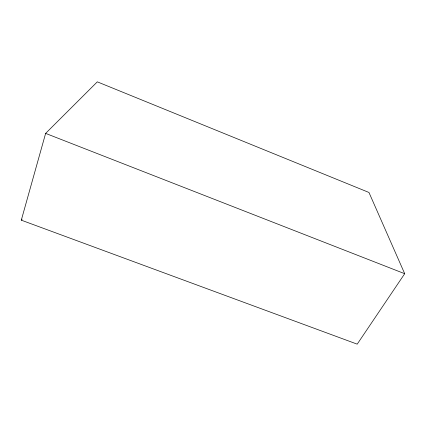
<?xml version="1.0" encoding="UTF-8"?>
<svg xmlns="http://www.w3.org/2000/svg" width="426" height="426" viewBox="0 0 426 426"><rect width="100%" height="100%" fill="white"/><g stroke="black" fill="none" stroke-linecap="round" stroke-linejoin="round"><path stroke-width="0.64" d="M21.3 220.173L45.63 133.386L97.309 81.845L368.969 192.472L404.7 273.7L357.212 344.155L21.3 220.173L22.12 219.134M45.63 133.386L404.7 273.7"/></g></svg>
